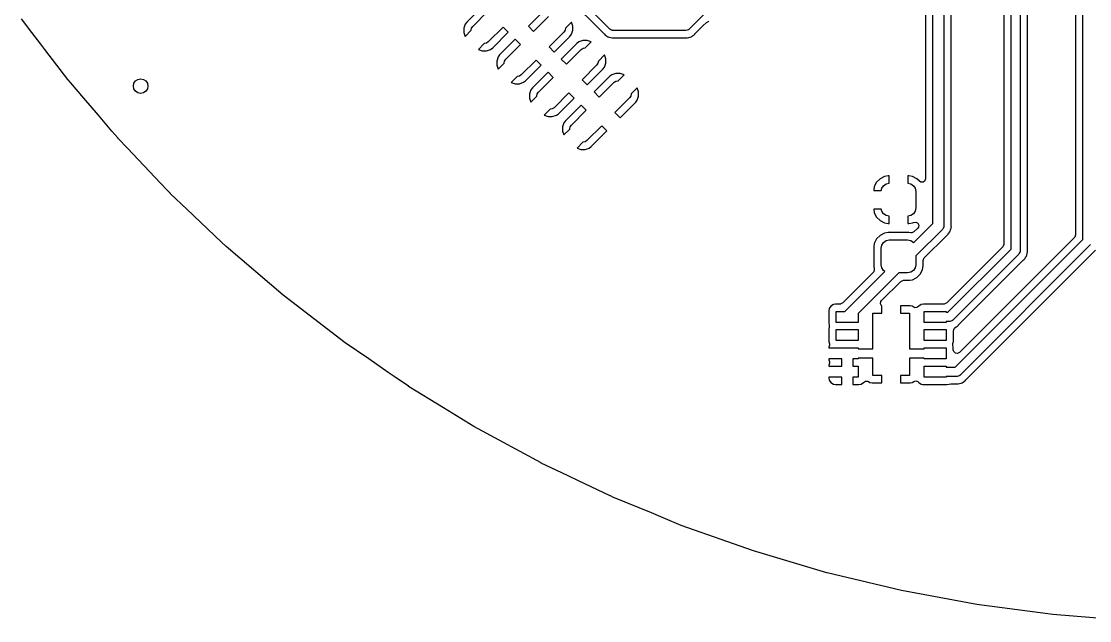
# Model space of a CAD drawing. Extents: x -1.57 to 1.57, y -1.57 to 1.57.
# Drawn here: x -1.274 to -0.125, y -1.573 to -0.928 of the extents above; entities that cross this region are included whole.
import ezdxf

# ---------------------------------------------------------------- set-up
doc = ezdxf.new("R2010")
doc.units = 0
doc.header["$MEASUREMENT"] = 0
doc.layers.add('BLACK', color=7, linetype='CONTINUOUS')

msp = doc.modelspace()

# ---------------------------------------------------------------- linework, layer by layer
at = {"layer": 'BLACK', "linetype": 'CONTINUOUS'}
for p, q in [((-0.9046, -0.6844), (-0.6471, -0.9419)), ((-0.6411, -0.9367), (-0.8994, -0.6784)), ((-0.2936, -1.1455), (-0.2936, -0.7562)), ((-0.2818, -0.7562), (-0.2818, -1.1479)), ((-0.3015, -0.768), (-0.3015, -1.0975)), ((-0.2739, -1.1476), (-0.2739, -0.779)), ((-0.2096, -1.1732), (-0.2096, -0.8348)), ((-0.1998, -0.8348), (-0.1998, -1.1752)), ((-0.2175, -0.8418), (-0.2175, -1.1683)), ((-0.1919, -1.1745), (-0.1919, -0.8418)), ((-0.1324, -1.154), (-0.1324, -0.8903)), ((-0.1403, -0.9014), (-0.1403, -1.158)), ((-0.7782, -0.9123), (-0.795, -0.9291)), ((-0.7885, -0.9338), (-0.7726, -0.9179)), ((-0.7118, -0.9167), (-0.7287, -0.9335)), ((-0.537, -0.918), (-0.5557, -0.9367)), ((-1.2628, -0.9402), (-1.274, -0.9257)), ((-0.795, -0.9291), (-0.7966, -0.9313)), ((-0.795, -0.9291), (-0.795, -0.9291)), ((-0.7231, -0.9391), (-0.7072, -0.9232)), ((-0.6823, -0.9292), (-0.6888, -0.9356)), ((-0.6809, -0.9334), (-0.6823, -0.9292)), ((-0.5411, -0.9333), (-0.5373, -0.9295)), ((-0.5373, -0.9295), (-0.5351, -0.9284)), ((-0.5351, -0.9284), (-0.5345, -0.9283)), ((-1.253, -0.953), (-1.2628, -0.9402)), ((-0.7966, -0.9313), (-0.7981, -0.9356)), ((-0.7981, -0.9356), (-0.7981, -0.9402)), ((-0.7981, -0.9402), (-0.7966, -0.9445)), ((-0.7966, -0.9445), (-0.7902, -0.938)), ((-0.7902, -0.9379), (-0.7898, -0.9357)), ((-0.7902, -0.938), (-0.7902, -0.9379)), ((-0.7898, -0.9357), (-0.7885, -0.9338)), ((-0.7559, -0.9346), (-0.7718, -0.9505)), ((-0.7671, -0.9569), (-0.7503, -0.9401)), ((-0.7503, -0.9401), (-0.7559, -0.9346)), ((-0.7287, -0.9335), (-0.7231, -0.9391)), ((-0.6905, -0.9399), (-0.7064, -0.9558)), ((-0.6892, -0.938), (-0.6905, -0.9399)), ((-0.6888, -0.9357), (-0.6892, -0.938)), ((-0.6888, -0.9356), (-0.6888, -0.9357)), ((-0.6824, -0.9423), (-0.6809, -0.938)), ((-0.6809, -0.938), (-0.6809, -0.9334)), ((-0.6471, -0.9419), (-0.647, -0.942)), ((-0.647, -0.942), (-0.646, -0.9432)), ((-0.64, -0.9373), (-0.6411, -0.9367)), ((-0.639, -0.938), (-0.64, -0.9373)), ((-0.6387, -0.938), (-0.639, -0.938)), ((-0.6386, -0.9381), (-0.6387, -0.938)), ((-0.6385, -0.9381), (-0.6386, -0.9381)), ((-0.6376, -0.9382), (-0.6385, -0.9381)), ((-0.5592, -0.9382), (-0.6376, -0.9382)), ((-0.558, -0.9378), (-0.5592, -0.9382)), ((-0.5568, -0.9376), (-0.558, -0.9378)), ((-0.5566, -0.9374), (-0.5568, -0.9376)), ((-0.5565, -0.9374), (-0.5566, -0.9374)), ((-0.5564, -0.9373), (-0.5565, -0.9374)), ((-0.5557, -0.9367), (-0.5564, -0.9373)), ((-0.5508, -0.9432), (-0.5498, -0.942)), ((-0.5498, -0.942), (-0.5497, -0.9419)), ((-0.5497, -0.9419), (-0.5411, -0.9333)), ((-1.2487, -0.9586), (-1.253, -0.953)), ((-0.7761, -0.9522), (-0.7825, -0.9586)), ((-0.776, -0.9522), (-0.7761, -0.9522)), ((-0.7737, -0.9517), (-0.776, -0.9522)), ((-0.7718, -0.9505), (-0.7737, -0.9517)), ((-0.7428, -0.9476), (-0.7596, -0.9645)), ((-0.7531, -0.9691), (-0.7372, -0.9532)), ((-0.7372, -0.9532), (-0.7428, -0.9476)), ((-0.7008, -0.9613), (-0.684, -0.9445)), ((-0.6765, -0.952), (-0.6933, -0.9689)), ((-0.684, -0.9445), (-0.6824, -0.9423)), ((-0.684, -0.9445), (-0.684, -0.9445)), ((-0.6743, -0.9504), (-0.6765, -0.952)), ((-0.67, -0.9489), (-0.6743, -0.9504)), ((-0.6743, -0.9504), (-0.6743, -0.9504)), ((-0.6654, -0.9489), (-0.67, -0.9489)), ((-0.6676, -0.9568), (-0.6611, -0.9504)), ((-0.6611, -0.9504), (-0.6654, -0.9489)), ((-0.646, -0.9432), (-0.646, -0.9432)), ((-0.646, -0.9432), (-0.6446, -0.944)), ((-0.6446, -0.944), (-0.6444, -0.9441)), ((-0.6444, -0.9441), (-0.6431, -0.9451)), ((-0.6431, -0.9451), (-0.6431, -0.9451)), ((-0.6431, -0.9451), (-0.6431, -0.9451)), ((-0.6431, -0.9451), (-0.643, -0.9451)), ((-0.643, -0.9451), (-0.6421, -0.9455)), ((-0.6421, -0.9455), (-0.6421, -0.9455)), ((-0.6421, -0.9455), (-0.642, -0.9455)), ((-0.642, -0.9455), (-0.6405, -0.9458)), ((-0.6405, -0.9458), (-0.6403, -0.9458)), ((-0.6403, -0.9458), (-0.6387, -0.9462)), ((-0.6387, -0.9462), (-0.6371, -0.9461)), ((-0.6371, -0.9461), (-0.637, -0.9461)), ((-0.637, -0.9461), (-0.5598, -0.9461)), ((-0.5598, -0.9461), (-0.5596, -0.9461)), ((-0.5596, -0.9461), (-0.558, -0.9462)), ((-0.558, -0.9462), (-0.5565, -0.9458)), ((-0.5565, -0.9458), (-0.5563, -0.9458)), ((-0.5563, -0.9458), (-0.5547, -0.9455)), ((-0.5547, -0.9455), (-0.5537, -0.9451)), ((-0.5547, -0.9455), (-0.5547, -0.9455)), ((-0.5547, -0.9455), (-0.5547, -0.9455)), ((-0.5537, -0.9451), (-0.5523, -0.9441)), ((-0.5537, -0.9451), (-0.5537, -0.9451)), ((-0.5537, -0.9451), (-0.5537, -0.9451)), ((-0.5523, -0.9441), (-0.5522, -0.944)), ((-0.5522, -0.944), (-0.5508, -0.9432)), ((-1.2357, -0.9756), (-1.2487, -0.9586)), ((-0.7825, -0.9586), (-0.7783, -0.9601)), ((-0.7783, -0.9601), (-0.7737, -0.9601)), ((-0.7737, -0.9601), (-0.7693, -0.9586)), ((-0.7693, -0.9586), (-0.7671, -0.9569)), ((-0.7693, -0.9586), (-0.7693, -0.9586)), ((-0.7596, -0.9645), (-0.7612, -0.9666)), ((-0.7596, -0.9645), (-0.7596, -0.9645)), ((-0.7064, -0.9558), (-0.7008, -0.9613)), ((-0.6877, -0.9744), (-0.6718, -0.9585)), ((-0.6718, -0.9585), (-0.6699, -0.9572)), ((-0.6699, -0.9572), (-0.6677, -0.9568)), ((-0.6677, -0.9568), (-0.6676, -0.9568)), ((-0.647, -0.9645), (-0.6534, -0.971)), ((-0.6455, -0.9688), (-0.647, -0.9645)), ((-1.2239, -0.991), (-1.2357, -0.9756)), ((-0.7612, -0.9666), (-0.7627, -0.971)), ((-0.7627, -0.971), (-0.7627, -0.9756)), ((-0.7627, -0.9756), (-0.7613, -0.9798)), ((-0.7613, -0.9798), (-0.7548, -0.9734)), ((-0.7549, -0.9733), (-0.7544, -0.971)), ((-0.7548, -0.9734), (-0.7549, -0.9733)), ((-0.7544, -0.971), (-0.7531, -0.9691)), ((-0.7205, -0.9699), (-0.7364, -0.9858)), ((-0.7318, -0.9923), (-0.715, -0.9755)), ((-0.715, -0.9755), (-0.7205, -0.9699)), ((-0.6933, -0.9689), (-0.6877, -0.9744)), ((-0.6551, -0.9752), (-0.671, -0.9911)), ((-0.6539, -0.9733), (-0.6551, -0.9752)), ((-0.6534, -0.9711), (-0.6539, -0.9733)), ((-0.6534, -0.971), (-0.6534, -0.9711)), ((-0.647, -0.9777), (-0.6455, -0.9734)), ((-0.6455, -0.9734), (-0.6455, -0.9688)), ((-0.7407, -0.9875), (-0.7471, -0.994)), ((-0.7406, -0.9875), (-0.7407, -0.9875)), ((-0.7383, -0.9871), (-0.7406, -0.9875)), ((-0.7364, -0.9858), (-0.7383, -0.9871)), ((-0.7075, -0.983), (-0.7243, -0.9998)), ((-0.7019, -0.9886), (-0.7075, -0.983)), ((-0.6655, -0.9967), (-0.6486, -0.9799)), ((-0.6411, -0.9874), (-0.658, -1.0042)), ((-0.6486, -0.9799), (-0.647, -0.9777)), ((-0.639, -0.9858), (-0.6411, -0.9874)), ((-0.6346, -0.9843), (-0.639, -0.9858)), ((-0.639, -0.9858), (-0.639, -0.9858)), ((-0.63, -0.9843), (-0.6346, -0.9843)), ((-0.6322, -0.9922), (-0.6258, -0.9857)), ((-0.6258, -0.9857), (-0.63, -0.9843)), ((-1.2238, -0.9911), (-1.2239, -0.991)), ((-1.2213, -0.994), (-1.2238, -0.9911)), ((-1.2068, -1.0109), (-1.2213, -0.994)), ((-0.7471, -0.994), (-0.7429, -0.9954)), ((-0.7429, -0.9954), (-0.7383, -0.9954)), ((-0.7383, -0.9954), (-0.734, -0.9939)), ((-0.734, -0.9939), (-0.7318, -0.9923)), ((-0.734, -0.9939), (-0.734, -0.9939)), ((-0.7178, -1.0045), (-0.7019, -0.9886)), ((-0.671, -0.9911), (-0.6655, -0.9967)), ((-0.6524, -1.0098), (-0.6365, -0.9939)), ((-0.6365, -0.9939), (-0.6346, -0.9926)), ((-0.6346, -0.9926), (-0.6323, -0.9922)), ((-0.6323, -0.9922), (-0.6322, -0.9922)), ((-1.1911, -1.0293), (-1.2068, -1.0109)), ((-0.7259, -1.002), (-0.7274, -1.0063)), ((-0.7274, -1.0063), (-0.7274, -1.0109)), ((-0.7274, -1.0109), (-0.7259, -1.0152)), ((-0.7243, -0.9998), (-0.7259, -1.002)), ((-0.7259, -1.0152), (-0.7195, -1.0087)), ((-0.7195, -1.0086), (-0.7191, -1.0064)), ((-0.7195, -1.0087), (-0.7195, -1.0086)), ((-0.7191, -1.0064), (-0.7178, -1.0045)), ((-0.6852, -1.0053), (-0.7011, -1.0212)), ((-0.6964, -1.0277), (-0.6796, -1.0108)), ((-0.6796, -1.0108), (-0.6852, -1.0053)), ((-0.658, -1.0042), (-0.6524, -1.0098)), ((-0.6198, -1.0106), (-0.6357, -1.0265)), ((-0.6185, -1.0087), (-0.6198, -1.0106)), ((-0.6181, -1.0064), (-0.6185, -1.0087)), ((-0.6116, -0.9999), (-0.6181, -1.0063)), ((-0.6181, -1.0063), (-0.6181, -1.0064)), ((-0.6117, -1.0131), (-0.6102, -1.0087)), ((-0.6102, -1.0041), (-0.6116, -0.9999)), ((-0.6102, -1.0087), (-0.6102, -1.0041)), ((-0.703, -1.0225), (-0.7053, -1.0229)), ((-0.7011, -1.0212), (-0.703, -1.0225)), ((-0.6721, -1.0184), (-0.6889, -1.0352)), ((-0.6665, -1.0239), (-0.6721, -1.0184)), ((-0.6301, -1.032), (-0.6133, -1.0152)), ((-0.6133, -1.0152), (-0.6117, -1.0131)), ((-0.6133, -1.0152), (-0.6133, -1.0152)), ((-1.1766, -1.0463), (-1.1911, -1.0293)), ((-0.7053, -1.0229), (-0.7118, -1.0293)), ((-0.7118, -1.0293), (-0.7076, -1.0308)), ((-0.7076, -1.0308), (-0.703, -1.0308)), ((-0.7053, -1.0229), (-0.7053, -1.0229)), ((-0.703, -1.0308), (-0.6986, -1.0293)), ((-0.6986, -1.0293), (-0.6964, -1.0277)), ((-0.6986, -1.0293), (-0.6986, -1.0293)), ((-0.6824, -1.0398), (-0.6665, -1.0239)), ((-0.6357, -1.0265), (-0.6301, -1.032)), ((-0.6905, -1.0373), (-0.692, -1.0417)), ((-0.692, -1.0417), (-0.692, -1.0463)), ((-0.6906, -1.0505), (-0.6841, -1.0441)), ((-0.6889, -1.0352), (-0.6905, -1.0373)), ((-0.6889, -1.0352), (-0.6889, -1.0352)), ((-0.6842, -1.044), (-0.6837, -1.0417)), ((-0.6841, -1.0441), (-0.6842, -1.044)), ((-0.6837, -1.0417), (-0.6824, -1.0398)), ((-0.6498, -1.0406), (-0.6657, -1.0565)), ((-0.6443, -1.0462), (-0.6498, -1.0406)), ((-1.1703, -1.0537), (-1.1766, -1.0463)), ((-1.1703, -1.0538), (-1.1703, -1.0537)), ((-1.1599, -1.0647), (-1.1703, -1.0538)), ((-0.692, -1.0463), (-0.6906, -1.0505)), ((-0.6657, -1.0565), (-0.6676, -1.0578)), ((-0.6611, -1.063), (-0.6443, -1.0462)), ((-1.1243, -1.1022), (-1.1599, -1.0647)), ((-0.67, -1.0582), (-0.6764, -1.0647)), ((-0.6764, -1.0647), (-0.6722, -1.0661)), ((-0.6722, -1.0661), (-0.6676, -1.0661)), ((-0.6699, -1.0582), (-0.67, -1.0582)), ((-0.6676, -1.0578), (-0.6699, -1.0582)), ((-0.6676, -1.0661), (-0.6632, -1.0646)), ((-0.6632, -1.0646), (-0.6611, -1.063)), ((-0.6632, -1.0646), (-0.6632, -1.0646)), ((-1.1168, -1.1101), (-1.1243, -1.1022)), ((-0.3543, -1.1013), (-0.3567, -1.106)), ((-0.3505, -1.0975), (-0.3543, -1.1013)), ((-0.3458, -1.0951), (-0.3505, -1.0975)), ((-0.3419, -1.0945), (-0.3458, -1.0951)), ((-0.3458, -1.0951), (-0.3458, -1.0951)), ((-0.3439, -1.103), (-0.3407, -1.1024)), ((-0.3407, -1.0945), (-0.3419, -1.0945)), ((-0.3419, -1.0945), (-0.3419, -1.0945)), ((-0.3407, -1.1024), (-0.3407, -1.0945)), ((-0.3195, -1.0945), (-0.3207, -1.0945)), ((-0.3207, -1.0945), (-0.3207, -1.0945)), ((-0.3207, -1.0945), (-0.3207, -1.1024)), ((-0.3207, -1.1024), (-0.3175, -1.103)), ((-0.3156, -1.0951), (-0.3195, -1.0945)), ((-0.3109, -1.0975), (-0.3156, -1.0951)), ((-0.3156, -1.0951), (-0.3156, -1.0951)), ((-0.3082, -1.1003), (-0.3109, -1.0975)), ((-0.3066, -1.1012), (-0.3082, -1.1003)), ((-0.3042, -1.1012), (-0.3066, -1.1012)), ((-0.3022, -1.0998), (-0.3042, -1.1012)), ((-0.3015, -1.0975), (-0.3022, -1.0998)), ((-1.1136, -1.1135), (-1.1168, -1.1101)), ((-1.1135, -1.1136), (-1.1136, -1.1135)), ((-1.0959, -1.1302), (-1.1135, -1.1136)), ((-0.3567, -1.106), (-0.3573, -1.1099)), ((-0.3573, -1.1099), (-0.3573, -1.1101)), ((-0.3573, -1.1101), (-0.3492, -1.1101)), ((-0.3573, -1.1101), (-0.3573, -1.1101)), ((-0.3492, -1.1101), (-0.3487, -1.1078)), ((-0.3487, -1.1078), (-0.3468, -1.105)), ((-0.3468, -1.105), (-0.3439, -1.103)), ((-0.3175, -1.103), (-0.3146, -1.105)), ((-0.3146, -1.105), (-0.3127, -1.1078)), ((-0.3127, -1.1078), (-0.312, -1.1112)), ((-0.312, -1.1112), (-0.312, -1.1289)), ((-1.0587, -1.1656), (-1.0959, -1.1302)), ((-0.3492, -1.1301), (-0.3573, -1.1301)), ((-0.3573, -1.1301), (-0.3573, -1.1302)), ((-0.3573, -1.1302), (-0.3573, -1.1302)), ((-0.3573, -1.1302), (-0.3567, -1.1342)), ((-0.3567, -1.1342), (-0.3567, -1.1342)), ((-0.3567, -1.1342), (-0.3543, -1.1389)), ((-0.3487, -1.1323), (-0.3492, -1.1301)), ((-0.3468, -1.1352), (-0.3487, -1.1323)), ((-0.3439, -1.1371), (-0.3468, -1.1352)), ((-0.3407, -1.1378), (-0.3439, -1.1371)), ((-0.3175, -1.1371), (-0.3207, -1.1378)), ((-0.3146, -1.1352), (-0.3175, -1.1371)), ((-0.3127, -1.1323), (-0.3146, -1.1352)), ((-0.312, -1.1289), (-0.3127, -1.1323)), ((-0.3543, -1.1389), (-0.3505, -1.1426)), ((-0.3505, -1.1426), (-0.3458, -1.145)), ((-0.3458, -1.145), (-0.3458, -1.145)), ((-0.3458, -1.145), (-0.3419, -1.1457)), ((-0.3419, -1.1457), (-0.3407, -1.1457)), ((-0.3407, -1.1457), (-0.3407, -1.1378)), ((-0.3207, -1.1378), (-0.3207, -1.1457)), ((-0.3207, -1.1457), (-0.3207, -1.1457)), ((-0.3207, -1.1457), (-0.3195, -1.1457)), ((-0.3195, -1.1457), (-0.3156, -1.145)), ((-0.3156, -1.145), (-0.3145, -1.1445)), ((-0.3156, -1.145), (-0.3156, -1.145)), ((-0.3145, -1.1445), (-0.3121, -1.1441)), ((-0.3144, -1.1663), (-0.2936, -1.1455)), ((-0.3121, -1.1441), (-0.31, -1.1452)), ((-0.31, -1.1452), (-0.3089, -1.1473)), ((-0.3089, -1.1473), (-0.3093, -1.1497)), ((-0.2818, -1.1479), (-0.282, -1.1487)), ((-0.282, -1.1487), (-0.282, -1.1495)), ((-0.2739, -1.1477), (-0.2739, -1.1476)), ((-0.2739, -1.1489), (-0.2739, -1.1477)), ((-0.2738, -1.1497), (-0.2739, -1.1489)), ((-0.3505, -1.1585), (-0.3543, -1.1623)), ((-0.3458, -1.1561), (-0.3505, -1.1585)), ((-0.3419, -1.1555), (-0.3458, -1.1561)), ((-0.3458, -1.1561), (-0.3458, -1.1561)), ((-0.3195, -1.1555), (-0.3419, -1.1555)), ((-0.3419, -1.1555), (-0.3419, -1.1555)), ((-0.3174, -1.1558), (-0.3195, -1.1555)), ((-0.3195, -1.1555), (-0.3195, -1.1555)), ((-0.3162, -1.1558), (-0.3174, -1.1558)), ((-0.314, -1.1547), (-0.3162, -1.1558)), ((-0.31, -1.1507), (-0.314, -1.1547)), ((-0.2835, -1.1521), (-0.312, -1.1806)), ((-0.3093, -1.1497), (-0.31, -1.1507)), ((-0.303, -1.1827), (-0.2792, -1.159)), ((-0.2831, -1.1514), (-0.2835, -1.1521)), ((-0.2826, -1.1509), (-0.2831, -1.1514)), ((-0.2824, -1.1501), (-0.2826, -1.1509)), ((-0.282, -1.1495), (-0.2824, -1.1501)), ((-0.2792, -1.159), (-0.2786, -1.1585)), ((-0.2786, -1.1585), (-0.2782, -1.1582)), ((-0.2782, -1.1582), (-0.2774, -1.1572)), ((-0.2774, -1.1572), (-0.2773, -1.157)), ((-0.2773, -1.157), (-0.2771, -1.1569)), ((-0.2771, -1.1569), (-0.2767, -1.1562)), ((-0.2767, -1.1562), (-0.2766, -1.1562)), ((-0.2766, -1.1562), (-0.2754, -1.1546)), ((-0.2754, -1.1546), (-0.2753, -1.1543)), ((-0.2754, -1.1546), (-0.2754, -1.1546)), ((-0.2753, -1.1543), (-0.2751, -1.1541)), ((-0.2751, -1.1541), (-0.2746, -1.1522)), ((-0.2751, -1.1541), (-0.2751, -1.1541)), ((-0.2751, -1.1541), (-0.2751, -1.1541)), ((-0.2746, -1.1522), (-0.2745, -1.1521)), ((-0.2745, -1.1521), (-0.2739, -1.1502)), ((-0.2739, -1.15), (-0.2738, -1.1497)), ((-0.2739, -1.1502), (-0.2739, -1.15)), ((-0.2739, -1.1502), (-0.2739, -1.1502)), ((-0.141, -1.1603), (-0.1414, -1.1607)), ((-0.1403, -1.158), (-0.141, -1.1603)), ((-0.1324, -1.1628), (-0.1324, -1.154)), ((-1.0538, -1.1703), (-1.0587, -1.1656)), ((-1.0537, -1.1703), (-1.0538, -1.1703)), ((-0.9924, -1.2227), (-1.0537, -1.1703)), ((-0.3567, -1.167), (-0.3573, -1.1709)), ((-0.3573, -1.1709), (-0.3573, -1.1913)), ((-0.3543, -1.1623), (-0.3567, -1.167)), ((-0.3567, -1.167), (-0.3567, -1.167)), ((-0.3494, -1.1722), (-0.3487, -1.1688)), ((-0.3487, -1.1688), (-0.3468, -1.166)), ((-0.3468, -1.166), (-0.3439, -1.1641)), ((-0.3439, -1.1641), (-0.3406, -1.1634)), ((-0.3406, -1.1634), (-0.3209, -1.1634)), ((-0.3209, -1.1634), (-0.3175, -1.1641)), ((-0.3175, -1.1641), (-0.3146, -1.166)), ((-0.3146, -1.166), (-0.3144, -1.1663)), ((-0.2187, -1.171), (-0.2788, -1.2311)), ((-0.2698, -1.3002), (-0.1324, -1.1628)), ((-0.1414, -1.1607), (-0.265, -1.2843)), ((-0.124, -1.1684), (-0.2642, -1.3086)), ((-0.2183, -1.1706), (-0.2187, -1.171)), ((-0.2175, -1.1683), (-0.2183, -1.1706)), ((-0.3494, -1.19), (-0.3494, -1.1722)), ((-0.312, -1.1806), (-0.312, -1.19)), ((-0.3041, -1.1855), (-0.3034, -1.1832)), ((-0.3034, -1.1832), (-0.303, -1.1827)), ((-0.2776, -1.2411), (-0.2096, -1.1732)), ((-0.2012, -1.1787), (-0.2721, -1.2495)), ((-0.2007, -1.1776), (-0.2012, -1.1787)), ((-0.2, -1.1766), (-0.2007, -1.1776)), ((-0.1999, -1.1762), (-0.2, -1.1763)), ((-0.2, -1.1763), (-0.2, -1.1766)), ((-0.1998, -1.1752), (-0.1999, -1.1761)), ((-0.1999, -1.1761), (-0.1999, -1.1762)), ((-0.1948, -1.1836), (-0.1939, -1.1822)), ((-0.1939, -1.182), (-0.1934, -1.1813)), ((-0.1939, -1.1822), (-0.1939, -1.182)), ((-0.1934, -1.1813), (-0.1929, -1.1807)), ((-0.1929, -1.1806), (-0.1925, -1.1797)), ((-0.1929, -1.1807), (-0.1929, -1.1806)), ((-0.1925, -1.1797), (-0.1922, -1.1781)), ((-0.1925, -1.1797), (-0.1925, -1.1797)), ((-0.1922, -1.1779), (-0.1918, -1.1763)), ((-0.1922, -1.1781), (-0.1922, -1.1779)), ((-0.1919, -1.1747), (-0.1919, -1.1745)), ((-0.1918, -1.1763), (-0.1919, -1.1747)), ((-0.1568, -1.2123), (-0.1189, -1.1744)), ((-0.3573, -1.1913), (-0.3567, -1.1951)), ((-0.3487, -1.1933), (-0.3494, -1.19)), ((-0.3468, -1.1962), (-0.3487, -1.1933)), ((-0.3127, -1.1933), (-0.3146, -1.1962)), ((-0.312, -1.19), (-0.3127, -1.1933)), ((-0.3047, -1.1952), (-0.3041, -1.1913)), ((-0.3041, -1.1913), (-0.3041, -1.1855)), ((-0.2661, -1.2547), (-0.1961, -1.1847)), ((-0.1961, -1.1847), (-0.196, -1.1846)), ((-0.196, -1.1846), (-0.1948, -1.1836)), ((-0.3578, -1.1985), (-0.3904, -1.2311)), ((-0.3883, -1.2402), (-0.3453, -1.1972)), ((-0.3302, -1.1988), (-0.374, -1.2426)), ((-0.3571, -1.1975), (-0.3578, -1.1985)), ((-0.3567, -1.1951), (-0.3571, -1.1975)), ((-0.3453, -1.1972), (-0.3468, -1.1962)), ((-0.3209, -1.1988), (-0.3302, -1.1988)), ((-0.3175, -1.1981), (-0.3209, -1.1988)), ((-0.3184, -1.2065), (-0.3156, -1.2061)), ((-0.3146, -1.1962), (-0.3175, -1.1981)), ((-0.3156, -1.2061), (-0.3109, -1.2037)), ((-0.3109, -1.2037), (-0.3071, -1.1999)), ((-0.3071, -1.1999), (-0.3047, -1.1952)), ((-0.3488, -1.2285), (-0.3281, -1.2079)), ((-0.3281, -1.2079), (-0.326, -1.2068)), ((-0.326, -1.2068), (-0.3253, -1.2067)), ((-0.3253, -1.2067), (-0.3195, -1.2067)), ((-0.3195, -1.2067), (-0.3184, -1.2065)), ((-0.2582, -1.3137), (-0.1568, -1.2123)), ((-0.9911, -1.2238), (-0.9924, -1.2227)), ((-0.991, -1.2239), (-0.9911, -1.2238)), ((-0.9458, -1.2586), (-0.991, -1.2239)), ((-0.3495, -1.2295), (-0.3488, -1.2285)), ((-0.4051, -1.2371), (-0.4055, -1.2394)), ((-0.4055, -1.2394), (-0.4055, -1.2394)), ((-0.4055, -1.2394), (-0.4055, -1.2528)), ((-0.4033, -1.2345), (-0.4051, -1.2371)), ((-0.4051, -1.2371), (-0.4051, -1.2371)), ((-0.4007, -1.2327), (-0.4033, -1.2345)), ((-0.4033, -1.2345), (-0.4033, -1.2345)), ((-0.3984, -1.2323), (-0.4007, -1.2327)), ((-0.4007, -1.2327), (-0.4007, -1.2327)), ((-0.3932, -1.2323), (-0.3984, -1.2323)), ((-0.3984, -1.2323), (-0.3984, -1.2323)), ((-0.3984, -1.2323), (-0.3984, -1.2323)), ((-0.3976, -1.252), (-0.3976, -1.2402)), ((-0.3976, -1.2402), (-0.3883, -1.2402)), ((-0.3925, -1.2322), (-0.3932, -1.2323)), ((-0.3904, -1.2311), (-0.3925, -1.2322)), ((-0.3499, -1.2319), (-0.3495, -1.2295)), ((-0.3488, -1.2341), (-0.3499, -1.2319)), ((-0.3486, -1.2343), (-0.3488, -1.2341)), ((-0.3486, -1.2421), (-0.3486, -1.2343)), ((-0.3181, -1.2343), (-0.3286, -1.2343)), ((-0.3286, -1.2343), (-0.3286, -1.2343)), ((-0.3286, -1.2343), (-0.3286, -1.2421)), ((-0.3158, -1.2347), (-0.3181, -1.2343)), ((-0.3143, -1.2357), (-0.3158, -1.2347)), ((-0.3132, -1.2362), (-0.3143, -1.2357)), ((-0.3108, -1.2361), (-0.3132, -1.2362)), ((-0.3089, -1.2346), (-0.3108, -1.2361)), ((-0.3088, -1.2345), (-0.3089, -1.2346)), ((-0.3062, -1.2327), (-0.3088, -1.2345)), ((-0.3088, -1.2345), (-0.3088, -1.2345)), ((-0.3039, -1.2323), (-0.3062, -1.2327)), ((-0.3062, -1.2327), (-0.3062, -1.2327)), ((-0.2815, -1.2323), (-0.3039, -1.2323)), ((-0.3039, -1.2323), (-0.3039, -1.2323)), ((-0.3039, -1.2323), (-0.3039, -1.2323)), ((-0.3031, -1.252), (-0.3031, -1.2402)), ((-0.3031, -1.2402), (-0.2795, -1.2402)), ((-0.2809, -1.2322), (-0.2815, -1.2323)), ((-0.2788, -1.2311), (-0.2809, -1.2322)), ((-0.2795, -1.2402), (-0.2795, -1.2411)), ((-0.374, -1.252), (-0.3976, -1.252)), ((-0.374, -1.2426), (-0.374, -1.252)), ((-0.3583, -1.2805), (-0.3583, -1.2421)), ((-0.3583, -1.2421), (-0.3486, -1.2421)), ((-0.3286, -1.2421), (-0.3189, -1.2421)), ((-0.3189, -1.2421), (-0.3189, -1.2805)), ((-0.2795, -1.252), (-0.3031, -1.252)), ((-0.2795, -1.2411), (-0.2776, -1.2411)), ((-0.2756, -1.251), (-0.2795, -1.251)), ((-0.2795, -1.251), (-0.2795, -1.252)), ((-0.2744, -1.2506), (-0.2756, -1.251)), ((-0.2732, -1.2504), (-0.2744, -1.2506)), ((-0.273, -1.2502), (-0.2732, -1.2504)), ((-0.2729, -1.2502), (-0.273, -1.2502)), ((-0.2728, -1.2501), (-0.2729, -1.2502)), ((-0.2721, -1.2495), (-0.2728, -1.2501)), ((-0.9257, -1.274), (-0.9458, -1.2586)), ((-0.4055, -1.2528), (-0.4051, -1.2551)), ((-0.4051, -1.2567), (-0.4055, -1.2591)), ((-0.4055, -1.2591), (-0.4055, -1.2724)), ((-0.4051, -1.2551), (-0.4051, -1.2567)), ((-0.3976, -1.2716), (-0.3976, -1.2598)), ((-0.3976, -1.2598), (-0.374, -1.2598)), ((-0.374, -1.2598), (-0.374, -1.2716)), ((-0.3031, -1.2716), (-0.3031, -1.2598)), ((-0.3031, -1.2598), (-0.2795, -1.2598)), ((-0.2795, -1.2598), (-0.2795, -1.2716)), ((-0.2716, -1.261), (-0.2709, -1.2587)), ((-0.2716, -1.2724), (-0.2716, -1.261)), ((-0.2709, -1.2587), (-0.27, -1.2578)), ((-0.27, -1.2578), (-0.2688, -1.2569)), ((-0.2688, -1.2569), (-0.2686, -1.2568)), ((-0.2686, -1.2568), (-0.2672, -1.256)), ((-0.2672, -1.256), (-0.2662, -1.2548)), ((-0.2662, -1.2548), (-0.2661, -1.2547)), ((-0.9256, -1.2741), (-0.9257, -1.274)), ((-0.9257, -1.274), (-0.9257, -1.274)), ((-0.9004, -1.2913), (-0.9256, -1.2741)), ((-0.4055, -1.2724), (-0.405, -1.2749)), ((-0.405, -1.2749), (-0.405, -1.2764)), ((-0.374, -1.2716), (-0.3976, -1.2716)), ((-0.2795, -1.2716), (-0.3031, -1.2716)), ((-0.2721, -1.2747), (-0.2716, -1.2724)), ((-0.2721, -1.2749), (-0.2721, -1.2747)), ((-0.2721, -1.2747), (-0.2721, -1.2747)), ((-0.2721, -1.2764), (-0.2721, -1.2749)), ((-0.405, -1.2764), (-0.4055, -1.2788)), ((-0.4055, -1.2788), (-0.4055, -1.2795)), ((-0.4055, -1.2795), (-0.4055, -1.2795)), ((-0.4055, -1.2795), (-0.3987, -1.2795)), ((-0.3987, -1.2795), (-0.3985, -1.2795)), ((-0.3985, -1.2795), (-0.3984, -1.2795)), ((-0.3984, -1.2795), (-0.3984, -1.2795)), ((-0.3984, -1.2795), (-0.3984, -1.2795)), ((-0.3984, -1.2795), (-0.3976, -1.2795)), ((-0.3976, -1.2795), (-0.3976, -1.2795)), ((-0.3976, -1.2795), (-0.374, -1.2795)), ((-0.374, -1.2795), (-0.374, -1.2805)), ((-0.374, -1.2805), (-0.3583, -1.2805)), ((-0.3189, -1.2805), (-0.3031, -1.2805)), ((-0.3031, -1.2805), (-0.3031, -1.2795)), ((-0.3031, -1.2795), (-0.2795, -1.2795)), ((-0.2795, -1.2795), (-0.2795, -1.2913)), ((-0.2717, -1.2788), (-0.2721, -1.2764)), ((-0.2717, -1.2815), (-0.2717, -1.2788)), ((-0.2717, -1.2788), (-0.2717, -1.2788)), ((-0.2712, -1.2833), (-0.2717, -1.2815)), ((-0.2695, -1.285), (-0.2712, -1.2833)), ((-0.2671, -1.2854), (-0.2695, -1.285)), ((-0.265, -1.2843), (-0.2671, -1.2854)), ((-0.8795, -1.3057), (-0.9004, -1.2913)), ((-0.3917, -1.2913), (-0.4055, -1.2913)), ((-0.4055, -1.2913), (-0.4055, -1.2921)), ((-0.4055, -1.2921), (-0.405, -1.2945)), ((-0.405, -1.296), (-0.4055, -1.2984)), ((-0.405, -1.2945), (-0.405, -1.296)), ((-0.3917, -1.2992), (-0.3917, -1.2913)), ((-0.3917, -1.2913), (-0.3917, -1.2913)), ((-0.374, -1.2913), (-0.3799, -1.2913)), ((-0.3799, -1.2913), (-0.3799, -1.2992)), ((-0.3583, -1.2904), (-0.374, -1.2904)), ((-0.374, -1.2904), (-0.374, -1.2913)), ((-0.3583, -1.3091), (-0.3583, -1.2904)), ((-0.3031, -1.2904), (-0.3189, -1.2904)), ((-0.3189, -1.2904), (-0.3189, -1.3091)), ((-0.3031, -1.2913), (-0.3031, -1.2904)), ((-0.2795, -1.2913), (-0.3031, -1.2913)), ((-0.8718, -1.311), (-0.8795, -1.3057)), ((-0.4055, -1.2984), (-0.4055, -1.2992)), ((-0.4055, -1.2992), (-0.4055, -1.2992)), ((-0.4055, -1.2992), (-0.3917, -1.2992)), ((-0.3917, -1.2992), (-0.3917, -1.2992)), ((-0.3799, -1.2992), (-0.374, -1.2992)), ((-0.374, -1.2992), (-0.374, -1.311)), ((-0.3486, -1.3091), (-0.3583, -1.3091)), ((-0.3486, -1.3169), (-0.3486, -1.3091)), ((-0.3189, -1.3091), (-0.3286, -1.3091)), ((-0.3286, -1.3091), (-0.3286, -1.3169)), ((-0.3031, -1.311), (-0.3031, -1.2992)), ((-0.3031, -1.2992), (-0.2795, -1.2992)), ((-0.2795, -1.2992), (-0.2795, -1.3002)), ((-0.2795, -1.3002), (-0.2698, -1.3002)), ((-0.2665, -1.3097), (-0.2677, -1.31)), ((-0.2654, -1.3094), (-0.2665, -1.3097)), ((-0.2652, -1.3093), (-0.2654, -1.3094)), ((-0.2651, -1.3093), (-0.2652, -1.3093)), ((-0.2649, -1.3091), (-0.2651, -1.3093)), ((-0.2642, -1.3086), (-0.2649, -1.3091)), ((-0.8577, -1.3207), (-0.8718, -1.311)), ((-0.8576, -1.3208), (-0.8577, -1.3207)), ((-0.82, -1.3438), (-0.8576, -1.3208)), ((-0.3917, -1.311), (-0.4055, -1.311)), ((-0.4055, -1.311), (-0.4055, -1.3118)), ((-0.4055, -1.3118), (-0.4051, -1.3141)), ((-0.4051, -1.3141), (-0.4033, -1.3167)), ((-0.4033, -1.3167), (-0.4033, -1.3167)), ((-0.4033, -1.3167), (-0.4007, -1.3184)), ((-0.4007, -1.3184), (-0.3984, -1.3189)), ((-0.3984, -1.3189), (-0.3984, -1.3189)), ((-0.3984, -1.3189), (-0.3917, -1.3189)), ((-0.3917, -1.3189), (-0.3917, -1.311)), ((-0.3917, -1.311), (-0.3917, -1.311)), ((-0.3917, -1.3189), (-0.3917, -1.3189)), ((-0.374, -1.311), (-0.3799, -1.311)), ((-0.3799, -1.311), (-0.3799, -1.3189)), ((-0.3799, -1.3189), (-0.3799, -1.3189)), ((-0.3799, -1.3189), (-0.3732, -1.3189)), ((-0.3732, -1.3189), (-0.3709, -1.3184)), ((-0.3732, -1.3189), (-0.3732, -1.3189)), ((-0.3709, -1.3184), (-0.3683, -1.3167)), ((-0.3683, -1.3167), (-0.3682, -1.3166)), ((-0.3683, -1.3167), (-0.3683, -1.3167)), ((-0.3682, -1.3166), (-0.3663, -1.3151)), ((-0.3663, -1.3151), (-0.3639, -1.315)), ((-0.3639, -1.315), (-0.3628, -1.3155)), ((-0.3628, -1.3155), (-0.3613, -1.3165)), ((-0.3613, -1.3165), (-0.359, -1.3169)), ((-0.359, -1.3169), (-0.359, -1.3169)), ((-0.359, -1.3169), (-0.3486, -1.3169)), ((-0.3486, -1.3169), (-0.3486, -1.3169)), ((-0.3286, -1.3169), (-0.3181, -1.3169)), ((-0.3286, -1.3169), (-0.3286, -1.3169)), ((-0.3181, -1.3169), (-0.3158, -1.3165)), ((-0.3181, -1.3169), (-0.3181, -1.3169)), ((-0.3158, -1.3165), (-0.3143, -1.3155)), ((-0.3143, -1.3155), (-0.312, -1.3148)), ((-0.312, -1.3148), (-0.3098, -1.3157)), ((-0.3098, -1.3157), (-0.3089, -1.3166)), ((-0.3089, -1.3166), (-0.3088, -1.3167)), ((-0.3088, -1.3167), (-0.3062, -1.3185)), ((-0.3062, -1.3185), (-0.3045, -1.3188)), ((-0.3045, -1.3188), (-0.3039, -1.3189)), ((-0.3039, -1.3189), (-0.3039, -1.3189)), ((-0.3039, -1.3189), (-0.3039, -1.3189)), ((-0.3039, -1.3189), (-0.3039, -1.3189)), ((-0.3039, -1.3189), (-0.2787, -1.3189)), ((-0.2795, -1.311), (-0.3031, -1.311)), ((-0.2677, -1.31), (-0.2795, -1.31)), ((-0.2795, -1.31), (-0.2795, -1.311)), ((-0.2787, -1.3189), (-0.2764, -1.3185)), ((-0.2787, -1.3189), (-0.2787, -1.3189)), ((-0.2764, -1.3185), (-0.2761, -1.3183)), ((-0.2764, -1.3185), (-0.2764, -1.3185)), ((-0.2761, -1.3184), (-0.2745, -1.3179)), ((-0.2761, -1.3183), (-0.2761, -1.3184)), ((-0.2745, -1.3179), (-0.2684, -1.3179)), ((-0.2684, -1.3179), (-0.2682, -1.3179)), ((-0.2682, -1.3179), (-0.2666, -1.3181)), ((-0.2666, -1.3181), (-0.265, -1.3177)), ((-0.265, -1.3177), (-0.2649, -1.3176)), ((-0.2649, -1.3176), (-0.2633, -1.3174)), ((-0.2633, -1.3174), (-0.2632, -1.3173)), ((-0.2632, -1.3173), (-0.2623, -1.3169)), ((-0.2623, -1.3169), (-0.2623, -1.3169)), ((-0.2623, -1.3169), (-0.2622, -1.3169)), ((-0.2622, -1.3169), (-0.2609, -1.316)), ((-0.2609, -1.316), (-0.2608, -1.3159)), ((-0.2608, -1.3159), (-0.2594, -1.3151)), ((-0.2594, -1.3151), (-0.2583, -1.3138)), ((-0.2583, -1.3138), (-0.2582, -1.3137)), ((-0.7874, -1.3638), (-0.82, -1.3438)), ((-0.7873, -1.3638), (-0.7874, -1.3638)), ((-0.76, -1.3787), (-0.7873, -1.3638)), ((-0.715, -1.4031), (-0.76, -1.3787)), ((-0.7149, -1.4032), (-0.715, -1.4031)), ((-0.6867, -1.4166), (-0.7149, -1.4032)), ((-0.6747, -1.4224), (-0.6867, -1.4166)), ((-0.6406, -1.4386), (-0.6747, -1.4224)), ((-0.6405, -1.4386), (-0.6406, -1.4386)), ((-0.6378, -1.4398), (-0.6405, -1.4386)), ((-0.5964, -1.4569), (-0.6378, -1.4398)), ((-0.5811, -1.4633), (-0.5964, -1.4569)), ((-0.5644, -1.4702), (-0.5811, -1.4633)), ((-0.5643, -1.4702), (-0.5644, -1.4702)), ((-0.4867, -1.4977), (-0.5643, -1.4702)), ((-0.4866, -1.4977), (-0.4867, -1.4977)), ((-0.4114, -1.52), (-0.4866, -1.4977)), ((-0.4076, -1.5211), (-0.4114, -1.52)), ((-0.4075, -1.5211), (-0.4076, -1.5211)), ((-0.3275, -1.5404), (-0.4075, -1.5211)), ((-0.3274, -1.5404), (-0.3275, -1.5404)), ((-0.2464, -1.5554), (-0.3274, -1.5404)), ((-0.2463, -1.5554), (-0.2464, -1.5554)), ((-0.1647, -1.5661), (-0.2463, -1.5554)), ((-0.1646, -1.5662), (-0.1647, -1.5661)), ((-0.0825, -1.5726), (-0.1646, -1.5662))]:
    msp.add_line(p, q, dxfattribs=at)
at = {"layer": 'BLACK'}
msp.add_circle((-1.1457, -0.998), 0.00787, dxfattribs=at)

doc.saveas('drawing.dxf')
